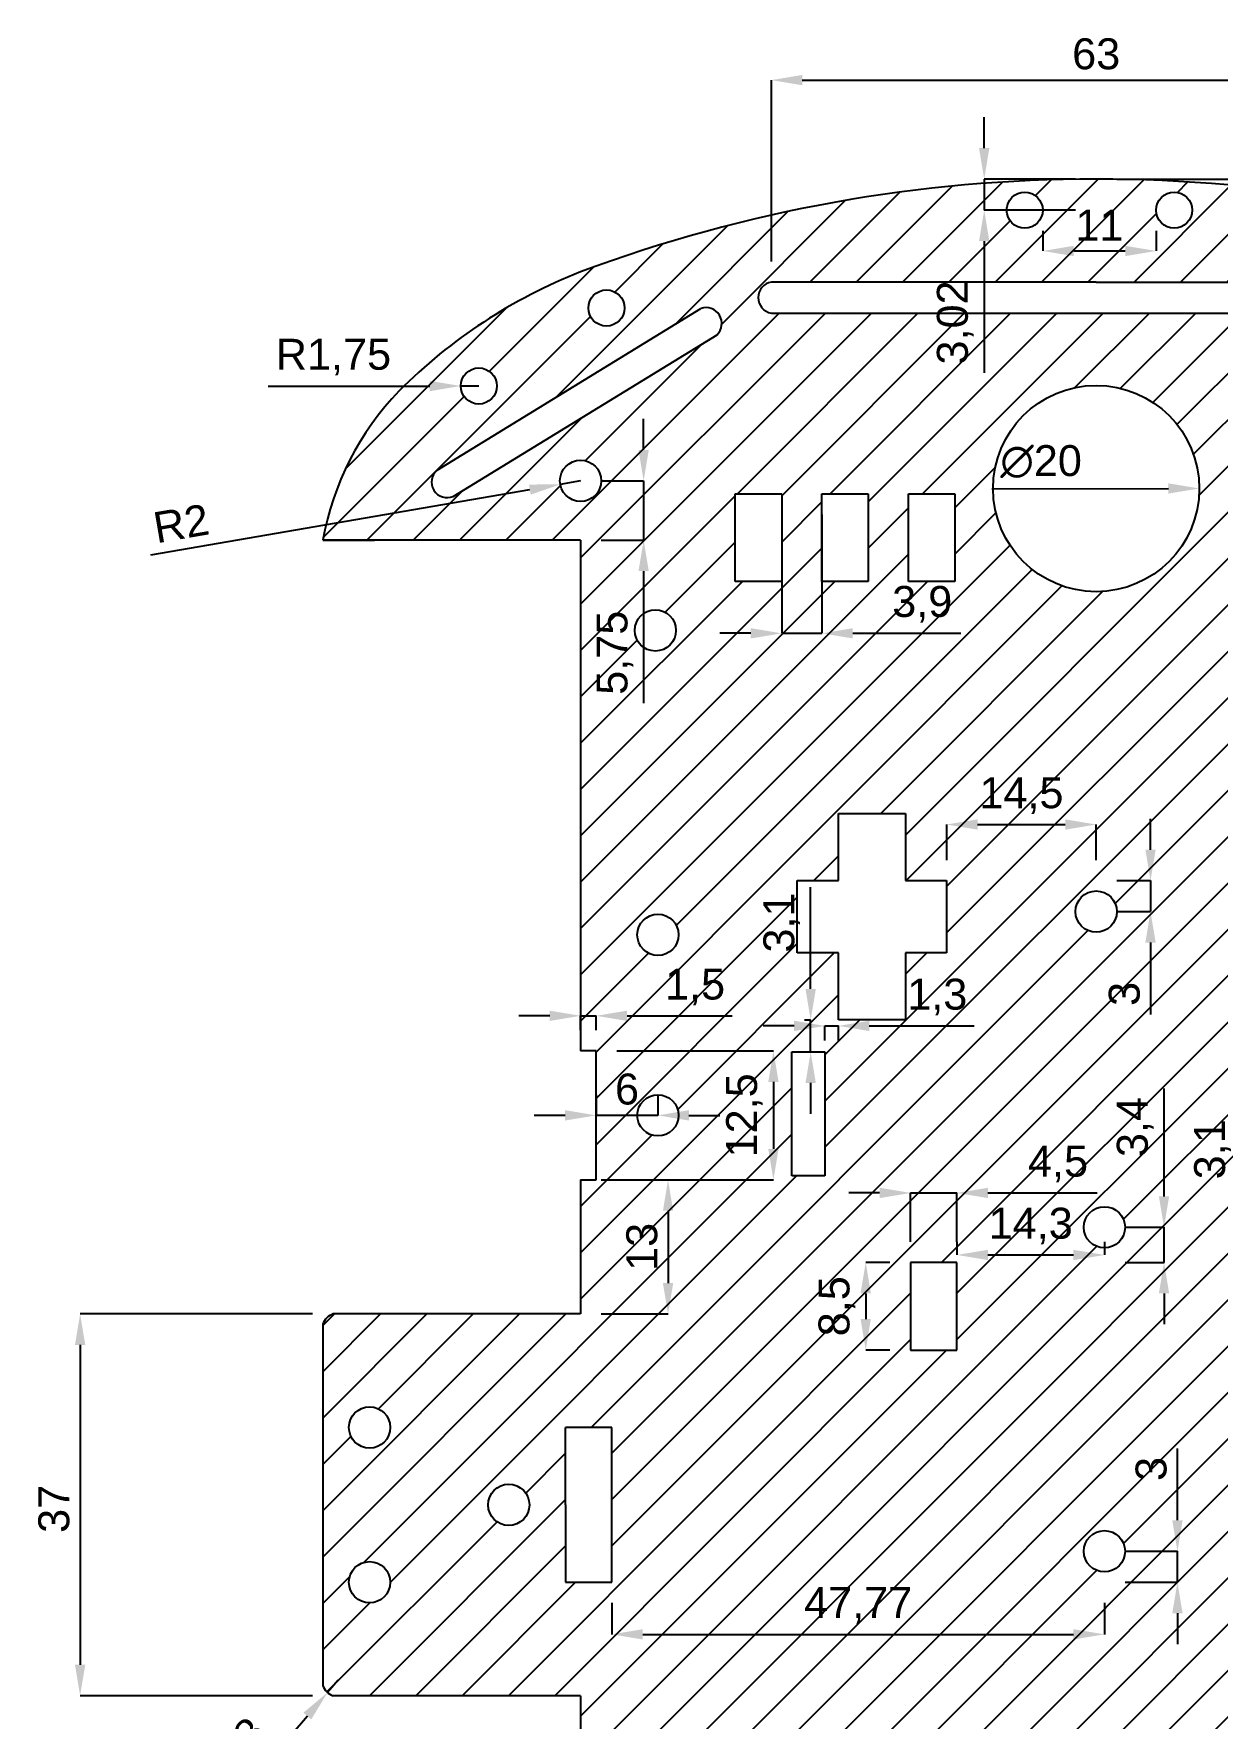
# Model space of a CAD drawing. Header units: millimetres. Extents: x 747.5 to 770.6, y 2817.7 to 2845.3.
# Drawn here: x 747.5 to 758.98, y 2829.02 to 2845.34 of the extents above; entities that cross this region are included whole.
import ezdxf

# ---------------------------------------------------------------- set-up
doc = ezdxf.new("R2010")
doc.units = ezdxf.units.MM
doc.styles.get("Standard").update_dxf_attribs({"font": 'arial.ttf'})
doc.dimstyles.new('ISO-25', dxfattribs={"dimtxt": 0.3, "dimasz": 0.3, "dimexe": 0, "dimexo": 0.2, "dimgap": 0.1, "dimtad": 1, "dimlfac": 10, "dimtxsty": 'Standard', "dimcen": 2.5, "dimadec": 0, "dimazin": 0, "dimtfac": 1, "dimtmove": 0, "dimatfit": 3, "dimfxl": 1, "dimarcsym": 0})

# ---------------------------------------------------------------- blocks, each defined once
blk = doc.blocks.new('*D1')
at = {"color": 0, "lineweight": -2, "transparency": 16777216}
blk.add_line((756.792, 2840.935), (758.503, 2840.937), dxfattribs=at)
at = {"color": 0, "transparency": 16777216}
blk.add_solid([(758.503, 2840.987), (758.503, 2840.887), (758.803, 2840.937)], dxfattribs=at)
at = {"layer": 'Defpoints', "color": 0, "transparency": 16777216}
for p in [(756.803, 2840.935), (758.803, 2840.937)]:
    blk.add_point(p, dxfattribs=at)
at = {"color": 0, "transparency": 16777216, "insert": (757.269, 2841.197), "char_height": 0.3, "attachment_point": 5, "rotation": 0.074}
blk.add_mtext('∅20', dxfattribs=at)
blk = doc.blocks.new('*D2')
at = {"color": 0, "lineweight": -2, "transparency": 16777216}
for p, q in [((749.772, 2841.93), (751.34, 2841.93)), ((751.815, 2841.93), (751.64, 2841.93))]:
    blk.add_line(p, q, dxfattribs=at)
at = {"color": 0, "transparency": 16777216}
blk.add_solid([(751.34, 2841.98), (751.34, 2841.88), (751.64, 2841.93)], dxfattribs=at)
at = {"layer": 'Defpoints', "color": 0, "transparency": 16777216}
for p in [(751.64, 2841.93), (751.815, 2841.93)]:
    blk.add_point(p, dxfattribs=at)
at = {"color": 0, "transparency": 16777216, "insert": (750.406, 2842.21), "char_height": 0.3, "attachment_point": 5, "rotation": 0.0201}
blk.add_mtext('R1,75', dxfattribs=at)
blk = doc.blocks.new('*D3')
at = {"color": 0, "lineweight": -2, "transparency": 16777216}
for p, q in [((748.636, 2840.293), (752.31, 2840.926)), ((752.803, 2841.011), (752.606, 2840.977))]:
    blk.add_line(p, q, dxfattribs=at)
at = {"color": 0, "transparency": 16777216}
blk.add_solid([(752.302, 2840.975), (752.319, 2840.877), (752.606, 2840.977)], dxfattribs=at)
at = {"layer": 'Defpoints', "color": 0, "transparency": 16777216}
for p in [(752.606, 2840.977), (752.803, 2841.011)]:
    blk.add_point(p, dxfattribs=at)
at = {"color": 0, "transparency": 16777216, "insert": (748.929, 2840.598), "char_height": 0.3, "attachment_point": 5, "rotation": 9.7709}
blk.add_mtext('R2', dxfattribs=at)
blk = doc.blocks.new('*D4')
at = {"color": 0, "lineweight": -2, "transparency": 16777216}
for p, q in [((754.653, 2843.137), (754.653, 2844.895)), ((754.953, 2844.895), (760.653, 2844.895)), ((760.953, 2843.137), (760.953, 2844.895))]:
    blk.add_line(p, q, dxfattribs=at)
at = {"color": 0, "transparency": 16777216}
for points in [[(754.953, 2844.945), (754.953, 2844.845), (754.653, 2844.895)], [(760.653, 2844.945), (760.653, 2844.845), (760.953, 2844.895)]]:
    blk.add_solid(points, dxfattribs=at)
at = {"layer": 'Defpoints', "color": 0, "transparency": 16777216}
for p in [(760.953, 2844.895), (754.653, 2842.937), (760.953, 2842.937)]:
    blk.add_point(p, dxfattribs=at)
at = {"color": 0, "transparency": 16777216, "insert": (757.803, 2845.148), "char_height": 0.3, "attachment_point": 5}
blk.add_mtext('63', dxfattribs=at)
blk = doc.blocks.new('*D5')
at = {"color": 0, "lineweight": -2, "transparency": 16777216}
for p, q in [((758.003, 2843.936), (766.808, 2843.936)), ((766.808, 2843.636), (766.808, 2843.237)), ((758.003, 2842.937), (766.808, 2842.937))]:
    blk.add_line(p, q, dxfattribs=at)
at = {"color": 0, "transparency": 16777216}
for points in [[(766.758, 2843.636), (766.858, 2843.636), (766.808, 2843.936)], [(766.758, 2843.237), (766.858, 2843.237), (766.808, 2842.937)]]:
    blk.add_solid(points, dxfattribs=at)
at = {"layer": 'Defpoints', "color": 0, "transparency": 16777216}
for p in [(757.803, 2843.936), (757.803, 2842.937), (766.808, 2842.937)]:
    blk.add_point(p, dxfattribs=at)
at = {"color": 0, "transparency": 16777216, "insert": (766.528, 2843.436), "char_height": 0.3, "attachment_point": 5, "rotation": 90}
blk.add_mtext('9,99', dxfattribs=at)
blk = doc.blocks.new('*D6')
at = {"color": 0, "lineweight": -2, "transparency": 16777216}
for p, q in [((757.285, 2843.434), (757.285, 2843.239)), ((758.385, 2843.434), (758.385, 2843.239)), ((757.585, 2843.239), (758.085, 2843.239))]:
    blk.add_line(p, q, dxfattribs=at)
at = {"color": 0, "transparency": 16777216}
for points in [[(757.585, 2843.289), (757.585, 2843.189), (757.285, 2843.239)], [(758.085, 2843.289), (758.085, 2843.189), (758.385, 2843.239)]]:
    blk.add_solid(points, dxfattribs=at)
at = {"layer": 'Defpoints', "color": 0, "transparency": 16777216}
for p in [(757.285, 2843.634), (758.385, 2843.634), (758.385, 2843.239)]:
    blk.add_point(p, dxfattribs=at)
at = {"color": 0, "transparency": 16777216, "insert": (757.835, 2843.49), "char_height": 0.3, "attachment_point": 5}
blk.add_mtext('11', dxfattribs=at)
blk = doc.blocks.new('*D15')
at = {"color": 0, "lineweight": -2, "transparency": 16777216}
for p, q in [((758.003, 2843.936), (770.592, 2843.936)), ((770.592, 2818.536), (770.592, 2843.636)), ((758.003, 2818.236), (770.592, 2818.236))]:
    blk.add_line(p, q, dxfattribs=at)
at = {"color": 0, "transparency": 16777216}
for points in [[(770.542, 2843.636), (770.642, 2843.636), (770.592, 2843.936)], [(770.542, 2818.536), (770.642, 2818.536), (770.592, 2818.236)]]:
    blk.add_solid(points, dxfattribs=at)
at = {"layer": 'Defpoints', "color": 0, "transparency": 16777216}
for p in [(757.803, 2843.936), (770.592, 2843.936), (757.803, 2818.236)]:
    blk.add_point(p, dxfattribs=at)
at = {"color": 0, "transparency": 16777216, "insert": (770.339, 2831.086), "char_height": 0.3, "attachment_point": 5, "rotation": 90}
blk.add_mtext('257', dxfattribs=at)
blk = doc.blocks.new('*D17')
at = {"color": 0, "lineweight": -2, "transparency": 16777216}
for p, q in [((750.203, 2832.936), (747.949, 2832.936)), ((747.949, 2832.636), (747.949, 2829.536)), ((750.203, 2829.236), (747.949, 2829.236))]:
    blk.add_line(p, q, dxfattribs=at)
at = {"color": 0, "transparency": 16777216}
for points in [[(747.899, 2832.636), (747.999, 2832.636), (747.949, 2832.936)], [(747.899, 2829.536), (747.999, 2829.536), (747.949, 2829.236)]]:
    blk.add_solid(points, dxfattribs=at)
at = {"layer": 'Defpoints', "color": 0, "transparency": 16777216}
for p in [(750.403, 2832.936), (747.949, 2829.236), (750.403, 2829.236)]:
    blk.add_point(p, dxfattribs=at)
at = {"color": 0, "transparency": 16777216, "insert": (747.696, 2831.047), "char_height": 0.3, "attachment_point": 5, "rotation": 90}
blk.add_mtext('37', dxfattribs=at)
blk = doc.blocks.new('*D18')
at = {"color": 0, "lineweight": -2, "transparency": 16777216}
for p, q in [((750.453, 2829.386), (750.349, 2829.267)), ((749.128, 2827.855), (750.153, 2829.04))]:
    blk.add_line(p, q, dxfattribs=at)
at = {"color": 0, "transparency": 16777216}
blk.add_solid([(750.115, 2829.072), (750.191, 2829.007), (750.349, 2829.267)], dxfattribs=at)
at = {"layer": 'Defpoints', "color": 0, "transparency": 16777216}
for p in [(750.349, 2829.267), (750.453, 2829.386)]:
    blk.add_point(p, dxfattribs=at)
at = {"color": 0, "transparency": 16777216, "insert": (749.33, 2828.517), "char_height": 0.3, "attachment_point": 5, "rotation": 49.1268}
blk.add_mtext('R1,58', dxfattribs=at)
blk = doc.blocks.new('*D25')
at = {"color": 0, "lineweight": -2, "transparency": 16777216}
for p, q in [((753.003, 2834.236), (753.651, 2834.236)), ((753.651, 2833.936), (753.651, 2833.236)), ((753.003, 2832.936), (753.651, 2832.936))]:
    blk.add_line(p, q, dxfattribs=at)
at = {"color": 0, "transparency": 16777216}
for points in [[(753.601, 2833.936), (753.701, 2833.936), (753.651, 2834.236)], [(753.601, 2833.236), (753.701, 2833.236), (753.651, 2832.936)]]:
    blk.add_solid(points, dxfattribs=at)
at = {"layer": 'Defpoints', "color": 0, "transparency": 16777216}
for p in [(752.803, 2834.236), (752.803, 2832.936), (753.651, 2832.936)]:
    blk.add_point(p, dxfattribs=at)
at = {"color": 0, "transparency": 16777216, "insert": (753.398, 2833.586), "char_height": 0.3, "attachment_point": 5, "rotation": 90}
blk.add_mtext('13', dxfattribs=at)
blk = doc.blocks.new('*D26')
at = {"color": 0, "lineweight": -2, "transparency": 16777216}
for p, q in [((752.503, 2835.826), (752.203, 2835.826)), ((752.803, 2835.686), (752.803, 2835.826)), ((752.803, 2835.826), (752.953, 2835.826)), ((752.953, 2835.686), (752.953, 2835.826)), ((753.253, 2835.826), (754.273, 2835.826))]:
    blk.add_line(p, q, dxfattribs=at)
at = {"color": 0, "transparency": 16777216}
for points in [[(752.503, 2835.876), (752.503, 2835.776), (752.803, 2835.826)], [(753.253, 2835.876), (753.253, 2835.776), (752.953, 2835.826)]]:
    blk.add_solid(points, dxfattribs=at)
at = {"layer": 'Defpoints', "color": 0, "transparency": 16777216}
for p in [(752.953, 2835.826), (752.803, 2835.486), (752.953, 2835.486)]:
    blk.add_point(p, dxfattribs=at)
at = {"color": 0, "transparency": 16777216, "insert": (753.913, 2836.106), "char_height": 0.3, "attachment_point": 5}
blk.add_mtext('1,5', dxfattribs=at)
blk = doc.blocks.new('*D27')
at = {"color": 0, "lineweight": -2, "transparency": 16777216}
for p, q in [((752.953, 2835.061), (752.953, 2834.861)), ((753.553, 2835.061), (753.553, 2834.861)), ((752.653, 2834.861), (752.353, 2834.861)), ((753.553, 2834.861), (752.953, 2834.861)), ((753.853, 2834.861), (754.153, 2834.861))]:
    blk.add_line(p, q, dxfattribs=at)
at = {"color": 0, "transparency": 16777216}
for points in [[(752.653, 2834.911), (752.653, 2834.811), (752.953, 2834.861)], [(753.853, 2834.911), (753.853, 2834.811), (753.553, 2834.861)]]:
    blk.add_solid(points, dxfattribs=at)
at = {"layer": 'Defpoints', "color": 0, "transparency": 16777216}
for p in [(752.953, 2834.861), (752.953, 2834.861), (753.553, 2834.861)]:
    blk.add_point(p, dxfattribs=at)
at = {"color": 0, "transparency": 16777216, "insert": (753.253, 2835.114), "char_height": 0.3, "attachment_point": 5}
blk.add_mtext('6', dxfattribs=at)
blk = doc.blocks.new('*D32')
at = {"color": 0, "lineweight": -2, "transparency": 16777216}
for p, q in [((759.212, 2836.086), (759.212, 2836.386)), ((760.233, 2835.786), (759.212, 2835.786)), ((759.212, 2835.786), (759.212, 2835.476)), ((760.233, 2835.476), (759.212, 2835.476)), ((759.212, 2835.176), (759.212, 2834.188))]:
    blk.add_line(p, q, dxfattribs=at)
at = {"color": 0, "transparency": 16777216}
for points in [[(759.162, 2836.086), (759.262, 2836.086), (759.212, 2835.786)], [(759.162, 2835.176), (759.262, 2835.176), (759.212, 2835.476)]]:
    blk.add_solid(points, dxfattribs=at)
at = {"layer": 'Defpoints', "color": 0, "transparency": 16777216}
for p in [(760.433, 2835.786), (759.212, 2835.476), (760.433, 2835.476)]:
    blk.add_point(p, dxfattribs=at)
at = {"color": 0, "transparency": 16777216, "insert": (758.931, 2834.532), "char_height": 0.3, "attachment_point": 5, "rotation": 90}
blk.add_mtext('3,1', dxfattribs=at)
blk = doc.blocks.new('*D38')
at = {"color": 0, "lineweight": -2, "transparency": 16777216}
for p, q in [((753.106, 2830.136), (753.106, 2829.831)), ((757.883, 2830.136), (757.883, 2829.831)), ((753.406, 2829.831), (757.583, 2829.831))]:
    blk.add_line(p, q, dxfattribs=at)
at = {"color": 0, "transparency": 16777216}
for points in [[(753.406, 2829.881), (753.406, 2829.781), (753.106, 2829.831)], [(757.583, 2829.881), (757.583, 2829.781), (757.883, 2829.831)]]:
    blk.add_solid(points, dxfattribs=at)
at = {"layer": 'Defpoints', "color": 0, "transparency": 16777216}
for p in [(753.106, 2830.336), (757.883, 2830.336), (757.883, 2829.831)]:
    blk.add_point(p, dxfattribs=at)
at = {"color": 0, "transparency": 16777216, "insert": (755.495, 2830.111), "char_height": 0.3, "attachment_point": 5}
blk.add_mtext('47,77', dxfattribs=at)
blk = doc.blocks.new('*D39')
at = {"color": 0, "lineweight": -2, "transparency": 16777216}
for p, q in [((758.591, 2830.936), (758.591, 2831.633)), ((758.083, 2830.636), (758.591, 2830.636)), ((758.591, 2830.336), (758.591, 2830.636)), ((758.083, 2830.336), (758.591, 2830.336)), ((758.591, 2830.036), (758.591, 2829.736))]:
    blk.add_line(p, q, dxfattribs=at)
at = {"color": 0, "transparency": 16777216}
for points in [[(758.541, 2830.936), (758.641, 2830.936), (758.591, 2830.636)], [(758.541, 2830.036), (758.641, 2830.036), (758.591, 2830.336)]]:
    blk.add_solid(points, dxfattribs=at)
at = {"layer": 'Defpoints', "color": 0, "transparency": 16777216}
for p in [(757.883, 2830.636), (758.591, 2830.636), (757.883, 2830.336)]:
    blk.add_point(p, dxfattribs=at)
at = {"color": 0, "transparency": 16777216, "insert": (758.337, 2831.434), "char_height": 0.3, "attachment_point": 5, "rotation": 90}
blk.add_mtext('3', dxfattribs=at)
blk = doc.blocks.new('*D43')
at = {"color": 0, "lineweight": -2, "transparency": 16777216}
for p, q in [((755.803, 2833.436), (755.568, 2833.436)), ((755.568, 2833.136), (755.568, 2832.886)), ((755.803, 2832.586), (755.568, 2832.586))]:
    blk.add_line(p, q, dxfattribs=at)
at = {"color": 0, "transparency": 16777216}
for points in [[(755.518, 2833.136), (755.618, 2833.136), (755.568, 2833.436)], [(755.518, 2832.886), (755.618, 2832.886), (755.568, 2832.586)]]:
    blk.add_solid(points, dxfattribs=at)
at = {"layer": 'Defpoints', "color": 0, "transparency": 16777216}
for p in [(756.003, 2833.436), (755.568, 2832.586), (756.003, 2832.586)]:
    blk.add_point(p, dxfattribs=at)
at = {"color": 0, "transparency": 16777216, "insert": (755.288, 2833.011), "char_height": 0.3, "attachment_point": 5, "rotation": 90}
blk.add_mtext('8,5', dxfattribs=at)
blk = doc.blocks.new('*D44')
at = {"color": 0, "lineweight": -2, "transparency": 16777216}
for p, q in [((755.703, 2834.109), (755.403, 2834.109)), ((756.003, 2833.636), (756.003, 2834.109)), ((756.003, 2834.109), (756.453, 2834.109)), ((756.453, 2833.636), (756.453, 2834.109)), ((756.753, 2834.109), (757.813, 2834.109))]:
    blk.add_line(p, q, dxfattribs=at)
at = {"color": 0, "transparency": 16777216}
for points in [[(755.703, 2834.159), (755.703, 2834.059), (756.003, 2834.109)], [(756.753, 2834.159), (756.753, 2834.059), (756.453, 2834.109)]]:
    blk.add_solid(points, dxfattribs=at)
at = {"layer": 'Defpoints', "color": 0, "transparency": 16777216}
for p in [(756.453, 2834.109), (756.003, 2833.436), (756.453, 2833.436)]:
    blk.add_point(p, dxfattribs=at)
at = {"color": 0, "transparency": 16777216, "insert": (757.433, 2834.389), "char_height": 0.3, "attachment_point": 5}
blk.add_mtext('4,5', dxfattribs=at)
blk = doc.blocks.new('*D45')
at = {"color": 0, "lineweight": -2, "transparency": 16777216}
for p, q in [((753.414, 2841.311), (753.414, 2841.611)), ((753.003, 2841.011), (753.414, 2841.011)), ((753.414, 2841.011), (753.414, 2840.436)), ((753.003, 2840.436), (753.414, 2840.436)), ((753.414, 2840.136), (753.414, 2838.855))]:
    blk.add_line(p, q, dxfattribs=at)
at = {"color": 0, "transparency": 16777216}
for points in [[(753.364, 2841.311), (753.464, 2841.311), (753.414, 2841.011)], [(753.364, 2840.136), (753.464, 2840.136), (753.414, 2840.436)]]:
    blk.add_solid(points, dxfattribs=at)
at = {"layer": 'Defpoints', "color": 0, "transparency": 16777216}
for p in [(752.803, 2841.011), (752.803, 2840.436), (753.414, 2840.436)]:
    blk.add_point(p, dxfattribs=at)
at = {"color": 0, "transparency": 16777216, "insert": (753.135, 2839.345), "char_height": 0.3, "attachment_point": 5, "rotation": 90}
blk.add_mtext('5,75', dxfattribs=at)
blk = doc.blocks.new('*D48')
at = {"color": 0, "lineweight": -2, "transparency": 16777216}
for p, q in [((756.353, 2837.336), (756.353, 2837.68)), ((756.653, 2837.68), (757.503, 2837.68)), ((757.803, 2837.336), (757.803, 2837.68))]:
    blk.add_line(p, q, dxfattribs=at)
at = {"color": 0, "transparency": 16777216}
for points in [[(756.653, 2837.73), (756.653, 2837.63), (756.353, 2837.68)], [(757.503, 2837.73), (757.503, 2837.63), (757.803, 2837.68)]]:
    blk.add_solid(points, dxfattribs=at)
at = {"layer": 'Defpoints', "color": 0, "transparency": 16777216}
for p in [(757.803, 2837.68), (756.353, 2837.136), (757.803, 2837.136)]:
    blk.add_point(p, dxfattribs=at)
at = {"color": 0, "transparency": 16777216, "insert": (757.078, 2837.96), "char_height": 0.3, "attachment_point": 5}
blk.add_mtext('14,5', dxfattribs=at)
blk = doc.blocks.new('*D49')
at = {"color": 0, "lineweight": -2, "transparency": 16777216}
for p, q in [((758.33, 2837.436), (758.33, 2837.736)), ((758.003, 2837.136), (758.33, 2837.136)), ((758.33, 2837.136), (758.33, 2836.836)), ((758.003, 2836.836), (758.33, 2836.836)), ((758.33, 2836.536), (758.33, 2835.84))]:
    blk.add_line(p, q, dxfattribs=at)
at = {"color": 0, "transparency": 16777216}
for points in [[(758.28, 2837.436), (758.38, 2837.436), (758.33, 2837.136)], [(758.28, 2836.536), (758.38, 2836.536), (758.33, 2836.836)]]:
    blk.add_solid(points, dxfattribs=at)
at = {"layer": 'Defpoints', "color": 0, "transparency": 16777216}
for p in [(757.803, 2837.136), (757.803, 2836.836), (758.33, 2836.836)]:
    blk.add_point(p, dxfattribs=at)
at = {"color": 0, "transparency": 16777216, "insert": (758.077, 2836.038), "char_height": 0.3, "attachment_point": 5, "rotation": 90}
blk.add_mtext('3', dxfattribs=at)
blk = doc.blocks.new('*D56')
at = {"color": 0, "lineweight": -2, "transparency": 16777216}
blk.add_line((757.803, 2820.569), (757.803, 2818.536), dxfattribs=at)
blk.add_arc((757.803, 2832.575), 14.339, 270, 270.0019, dxfattribs=at)
at = {"color": 0, "transparency": 16777216}
blk.add_solid([(757.853, 2818.536), (757.753, 2818.536), (757.803, 2818.236)], dxfattribs=at)
at = {"layer": 'Defpoints', "color": 0, "transparency": 16777216}
for p in [(757.803, 2832.575), (757.803, 2818.236)]:
    blk.add_point(p, dxfattribs=at)
at = {"color": 0, "transparency": 16777216, "insert": (758.084, 2819.703), "char_height": 0.3, "attachment_point": 5, "rotation": 270.0019}
blk.add_mtext('R143,39', dxfattribs=at)
blk = doc.blocks.new('*D63')
at = {"color": 0, "lineweight": -2, "transparency": 16777216}
for p, q in [((756.453, 2833.636), (756.453, 2833.508)), ((756.753, 2833.508), (757.583, 2833.508)), ((757.883, 2833.636), (757.883, 2833.508))]:
    blk.add_line(p, q, dxfattribs=at)
at = {"color": 0, "transparency": 16777216}
for points in [[(756.753, 2833.558), (756.753, 2833.458), (756.453, 2833.508)], [(757.583, 2833.558), (757.583, 2833.458), (757.883, 2833.508)]]:
    blk.add_solid(points, dxfattribs=at)
at = {"layer": 'Defpoints', "color": 0, "transparency": 16777216}
for p in [(757.883, 2833.508), (756.453, 2833.436), (757.883, 2833.436)]:
    blk.add_point(p, dxfattribs=at)
at = {"color": 0, "transparency": 16777216, "insert": (757.168, 2833.788), "char_height": 0.3, "attachment_point": 5}
blk.add_mtext('14,3', dxfattribs=at)
blk = doc.blocks.new('*D64')
at = {"color": 0, "lineweight": -2, "transparency": 16777216}
for p, q in [((758.461, 2834.076), (758.461, 2835.121)), ((758.083, 2833.776), (758.461, 2833.776)), ((758.461, 2833.436), (758.461, 2833.776)), ((758.083, 2833.436), (758.461, 2833.436)), ((758.461, 2833.136), (758.461, 2832.836))]:
    blk.add_line(p, q, dxfattribs=at)
at = {"color": 0, "transparency": 16777216}
for points in [[(758.411, 2834.076), (758.511, 2834.076), (758.461, 2833.776)], [(758.411, 2833.136), (758.511, 2833.136), (758.461, 2833.436)]]:
    blk.add_solid(points, dxfattribs=at)
at = {"layer": 'Defpoints', "color": 0, "transparency": 16777216}
for p in [(757.883, 2833.776), (758.461, 2833.776), (757.883, 2833.436)]:
    blk.add_point(p, dxfattribs=at)
at = {"color": 0, "transparency": 16777216, "insert": (758.181, 2834.748), "char_height": 0.3, "attachment_point": 5, "rotation": 90}
blk.add_mtext('3,4', dxfattribs=at)
blk = doc.blocks.new('*D65')
at = {"color": 0, "lineweight": -2, "transparency": 16777216}
for p, q in [((753.153, 2835.486), (754.673, 2835.486)), ((754.673, 2835.186), (754.673, 2834.536)), ((753.153, 2834.236), (754.673, 2834.236))]:
    blk.add_line(p, q, dxfattribs=at)
at = {"color": 0, "transparency": 16777216}
for points in [[(754.623, 2835.186), (754.723, 2835.186), (754.673, 2835.486)], [(754.623, 2834.536), (754.723, 2834.536), (754.673, 2834.236)]]:
    blk.add_solid(points, dxfattribs=at)
at = {"layer": 'Defpoints', "color": 0, "transparency": 16777216}
for p in [(752.953, 2835.486), (752.953, 2834.236), (754.673, 2834.236)]:
    blk.add_point(p, dxfattribs=at)
at = {"color": 0, "transparency": 16777216, "insert": (754.392, 2834.861), "char_height": 0.3, "attachment_point": 5, "rotation": 90}
blk.add_mtext('12,5', dxfattribs=at)
blk = doc.blocks.new('*D66')
at = {"color": 0, "lineweight": -2, "transparency": 16777216}
for p, q in [((755.034, 2836.086), (755.034, 2837.074)), ((754.973, 2835.786), (755.034, 2835.786)), ((755.034, 2835.476), (755.034, 2835.786)), ((754.973, 2835.476), (755.034, 2835.476)), ((755.034, 2835.176), (755.034, 2834.876))]:
    blk.add_line(p, q, dxfattribs=at)
at = {"color": 0, "transparency": 16777216}
for points in [[(754.984, 2836.086), (755.084, 2836.086), (755.034, 2835.786)], [(754.984, 2835.176), (755.084, 2835.176), (755.034, 2835.476)]]:
    blk.add_solid(points, dxfattribs=at)
at = {"layer": 'Defpoints', "color": 0, "transparency": 16777216}
for p in [(755.034, 2835.786), (755.173, 2835.786), (755.173, 2835.476)]:
    blk.add_point(p, dxfattribs=at)
at = {"color": 0, "transparency": 16777216, "insert": (754.753, 2836.73), "char_height": 0.3, "attachment_point": 5, "rotation": 90}
blk.add_mtext('3,1', dxfattribs=at)
blk = doc.blocks.new('*D67')
at = {"color": 0, "lineweight": -2, "transparency": 16777216}
for p, q in [((754.873, 2835.728), (754.573, 2835.728)), ((755.173, 2835.586), (755.173, 2835.728)), ((755.173, 2835.728), (755.303, 2835.728)), ((755.303, 2835.586), (755.303, 2835.728)), ((755.603, 2835.728), (756.621, 2835.728))]:
    blk.add_line(p, q, dxfattribs=at)
at = {"color": 0, "transparency": 16777216}
for points in [[(754.873, 2835.778), (754.873, 2835.678), (755.173, 2835.728)], [(755.603, 2835.778), (755.603, 2835.678), (755.303, 2835.728)]]:
    blk.add_solid(points, dxfattribs=at)
at = {"layer": 'Defpoints', "color": 0, "transparency": 16777216}
for p in [(755.173, 2835.786), (755.303, 2835.786), (755.303, 2835.728)]:
    blk.add_point(p, dxfattribs=at)
at = {"color": 0, "transparency": 16777216, "insert": (756.262, 2836.008), "char_height": 0.3, "attachment_point": 5}
blk.add_mtext('1,3', dxfattribs=at)
blk = doc.blocks.new('*D68')
at = {"color": 0, "lineweight": -2, "transparency": 16777216}
for p, q in [((756.717, 2844.236), (756.717, 2844.536)), ((757.603, 2843.936), (756.717, 2843.936)), ((756.717, 2843.936), (756.717, 2843.634)), ((757.603, 2843.634), (756.717, 2843.634)), ((756.717, 2843.334), (756.717, 2842.058))]:
    blk.add_line(p, q, dxfattribs=at)
at = {"color": 0, "transparency": 16777216}
for points in [[(756.667, 2844.236), (756.767, 2844.236), (756.717, 2843.936)], [(756.667, 2843.334), (756.767, 2843.334), (756.717, 2843.634)]]:
    blk.add_solid(points, dxfattribs=at)
at = {"layer": 'Defpoints', "color": 0, "transparency": 16777216}
for p in [(757.803, 2843.936), (756.717, 2843.634), (757.803, 2843.634)]:
    blk.add_point(p, dxfattribs=at)
at = {"color": 0, "transparency": 16777216, "insert": (756.436, 2842.546), "char_height": 0.3, "attachment_point": 5, "rotation": 90}
blk.add_mtext('3,02', dxfattribs=at)
blk = doc.blocks.new('*D69')
at = {"color": 0, "lineweight": -2, "transparency": 16777216}
for p, q in [((754.753, 2840.686), (754.753, 2839.533)), ((755.143, 2840.686), (755.143, 2839.533)), ((754.453, 2839.533), (754.153, 2839.533)), ((754.753, 2839.533), (755.143, 2839.533)), ((755.443, 2839.533), (756.489, 2839.533))]:
    blk.add_line(p, q, dxfattribs=at)
at = {"color": 0, "transparency": 16777216}
for points in [[(754.453, 2839.583), (754.453, 2839.483), (754.753, 2839.533)], [(755.443, 2839.583), (755.443, 2839.483), (755.143, 2839.533)]]:
    blk.add_solid(points, dxfattribs=at)
at = {"layer": 'Defpoints', "color": 0, "transparency": 16777216}
for p in [(754.753, 2840.886), (755.143, 2840.886), (755.143, 2839.533)]:
    blk.add_point(p, dxfattribs=at)
at = {"color": 0, "transparency": 16777216, "insert": (756.116, 2839.814), "char_height": 0.3, "attachment_point": 5}
blk.add_mtext('3,9', dxfattribs=at)

msp = doc.modelspace()

# ---------------------------------------------------------------- hatches: boundary and pattern name
h = msp.add_hatch()
h.set_pattern_fill('ANSI31', color=256, scale=0.1)
h.paths.add_polyline_path([(762.8029, 2840.4361), (765.3029, 2840.4361, 0.1478612), (764.5634, 2841.882, 0.1034732), (762.8029, 2843.0361, 0.0892826), (757.8029, 2843.9361, 0.0892826), (752.8029, 2843.0361, 0.1034732), (751.0424, 2841.882, 0.1478612), (750.3029, 2840.4361), (750.8029, 2840.4361), (752.8029, 2840.4361), (752.8029, 2835.4861), (752.9529, 2835.4861), (752.9529, 2834.2361), (752.8029, 2834.2361), (752.8029, 2832.9361), (750.4029, 2832.9361, 0.236068), (750.3029, 2832.8361), (750.3029, 2829.3361, 0.236068), (750.4029, 2829.2361), (752.8029, 2829.2361), (752.8029, 2827.9361), (752.9529, 2827.9361), (752.9529, 2826.6861), (752.8029, 2826.6861), (752.8029, 2821.7361), (750.3029, 2821.7361, 0.1478612), (751.0424, 2820.2901, 0.1034732), (752.8029, 2819.1361, 0.0892826), (757.8029, 2818.2361, 0.0892826), (762.8029, 2819.1361, 0.1034732), (764.5634, 2820.2901, 0.1478612), (765.3029, 2821.7361), (762.8029, 2821.7361), (762.8029, 2826.6861), (762.6529, 2826.6861), (762.6529, 2827.9361), (762.8029, 2827.9361), (762.8029, 2829.2361), (765.2029, 2829.2361, 0.236068), (765.3029, 2829.3361), (765.3029, 2832.8361, 0.236068), (765.2029, 2832.9361), (762.8029, 2832.9361), (762.8029, 2834.2361), (762.6529, 2834.2361), (762.6529, 2835.4861), (762.8029, 2835.4861)])
h.paths.add_polyline_path([(759.6529, 2837.7861), (760.3029, 2837.7861), (760.3029, 2837.1361), (760.7029, 2837.1361), (760.7029, 2836.4361), (760.3029, 2836.4361), (760.3029, 2835.7861), (759.6529, 2835.7861), (759.6529, 2836.4361), (759.2529, 2836.4361), (759.2529, 2837.1361), (759.6529, 2837.1361)], flags=16)
h.paths.add_polyline_path([(759.1729, 2840.0361), (759.1729, 2840.8861), (759.6229, 2840.8861), (759.6229, 2840.0361)], flags=16)
h.paths.add_polyline_path([(756.8029, 2840.9361, -1), (758.8029, 2840.9361, -1)], flags=16)
h.paths.add_polyline_path([(758.0029, 2836.8361, -1), (757.6029, 2836.8361, -1)], flags=16)
h.paths.add_polyline_path([(760.0129, 2840.0361), (760.0129, 2840.8861), (760.4629, 2840.8861), (760.4629, 2840.0361)], flags=16)
h.paths.add_polyline_path([(760.8529, 2840.0361), (760.8529, 2840.8861), (761.3029, 2840.8861), (761.3029, 2840.0361)], flags=16)
h.paths.add_polyline_path([(756.4329, 2840.0361), (755.9829, 2840.0361), (755.9829, 2840.8861), (756.4329, 2840.8861)], flags=16)
h.paths.add_polyline_path([(756.3529, 2837.1361), (756.3529, 2836.4361), (755.9529, 2836.4361), (755.9529, 2835.7861), (755.3029, 2835.7861), (755.3029, 2836.4361), (754.9029, 2836.4361), (754.9029, 2837.1361), (755.3029, 2837.1361), (755.3029, 2837.7861), (755.9529, 2837.7861), (755.9529, 2837.1361)], flags=16)
h.paths.add_polyline_path([(761.8779, 2839.5611, -1), (762.2779, 2839.5611, -1)], flags=16)
h.paths.add_polyline_path([(760.4329, 2835.4761), (760.7529, 2835.4761), (760.7529, 2834.2761), (760.4329, 2834.2761)], flags=16)
h.paths.add_polyline_path([(762.2529, 2836.6111, -1), (761.8529, 2836.6111, -1)], flags=16)
h.paths.add_polyline_path([(755.5929, 2840.0361), (755.1429, 2840.0361), (755.1429, 2840.8861), (755.5929, 2840.8861)], flags=16)
h.paths.add_polyline_path([(754.6529, 2842.6369, -0.8518964), (754.6529, 2842.9369), (757.8029, 2842.9369), (760.9529, 2842.9369, -0.8105884), (760.9529, 2842.6369)], flags=16)
h.paths.add_polyline_path([(762.6029, 2841.0111, -1), (763.0029, 2841.0111, -1)], flags=16)
h.paths.add_polyline_path([(754.7529, 2840.0361), (754.3029, 2840.0361), (754.3029, 2840.8861), (754.7529, 2840.8861)], flags=16)
h.paths.add_polyline_path([(762.2529, 2834.8611, -1), (761.8529, 2834.8611, -1)], flags=16)
h.paths.add_polyline_path([(758.0829, 2833.7761, -1), (757.6829, 2833.7761, -1)], flags=16)
h.paths.add_polyline_path([(761.4798, 2842.427, -0.7932777), (761.6365, 2842.6828), (764.1944, 2841.1153, -0.8554061), (764.0377, 2840.8595)], flags=16)
h.paths.add_polyline_path([(755.1729, 2835.4761), (755.1729, 2834.2761), (754.8529, 2834.2761), (754.8529, 2835.4761)], flags=16)
h.paths.add_polyline_path([(758.3847, 2843.6344, -1), (758.7347, 2843.6344, -1)], flags=16)
h.paths.add_polyline_path([(759.1529, 2833.4361), (759.6029, 2833.4361), (759.6029, 2832.5861), (759.1529, 2832.5861)], flags=16)
h.paths.add_polyline_path([(756.9347, 2843.6344, -1), (757.2847, 2843.6344, -1)], flags=16)
h.paths.add_polyline_path([(753.3279, 2839.5611, -1), (753.7279, 2839.5611, -1)], flags=16)
h.paths.add_polyline_path([(762.3779, 2842.6861, -1), (762.7279, 2842.6861, -1)], flags=16)
h.paths.add_polyline_path([(753.7529, 2836.6111, -1), (753.3529, 2836.6111, -1)], flags=16)
h.paths.add_polyline_path([(756.4529, 2833.4361), (756.4529, 2832.5861), (756.0029, 2832.5861), (756.0029, 2833.4361)], flags=16)
h.paths.add_polyline_path([(763.6154, 2841.9303, -1), (763.9654, 2841.9303, -1)], flags=16)
h.paths.add_polyline_path([(754.126, 2842.427), (751.5681, 2840.8595, -0.8554061), (751.4113, 2841.1153), (753.9692, 2842.6828, -0.7932777)], flags=16)
h.paths.add_polyline_path([(753.7529, 2834.8611, -1), (753.3529, 2834.8611, -1)], flags=16)
h.paths.add_polyline_path([(752.6029, 2841.0111, -1), (753.0029, 2841.0111, -1)], flags=16)
h.paths.add_polyline_path([(752.8779, 2842.6861, -1), (753.2279, 2842.6861, -1)], flags=16)
h.paths.add_polyline_path([(762.6594, 2831.8361), (763.1094, 2831.8361), (763.1094, 2831.0861), (763.1094, 2830.3361), (762.6594, 2830.3361)], flags=16)
h.paths.add_polyline_path([(751.6404, 2841.9303, -1), (751.9904, 2841.9303, -1)], flags=16)
h.paths.add_polyline_path([(758.0829, 2830.6361, -1), (757.6829, 2830.6361, -1)], flags=16)
h.paths.add_polyline_path([(763.8594, 2831.0861, -1), (763.4594, 2831.0861, -1)], flags=16)
h.paths.add_polyline_path([(765.0494, 2831.8361, -1), (764.6494, 2831.8361, -1)], flags=16)
h.paths.add_polyline_path([(753.1063, 2831.8361), (753.1063, 2830.3361), (752.6563, 2830.3361), (752.6563, 2831.0861), (752.6563, 2831.8361)], flags=16)
h.paths.add_polyline_path([(752.3063, 2831.0861, -1), (751.9063, 2831.0861, -1)], flags=16)
h.paths.add_polyline_path([(765.0494, 2830.3361, -1), (764.6494, 2830.3361, -1)], flags=16)
h.paths.add_polyline_path([(750.9563, 2831.8361, -1), (750.5563, 2831.8361, -1)], flags=16)
h.paths.add_polyline_path([(760.4329, 2827.8961), (760.7529, 2827.8961), (760.7529, 2826.6961), (760.4329, 2826.6961)], flags=16)
h.paths.add_polyline_path([(759.9829, 2827.5961, -1), (759.5829, 2827.5961, -1)], flags=16)
h.paths.add_polyline_path([(757.1729, 2827.5961, -1), (756.7729, 2827.5961, -1)], flags=16)
h.paths.add_polyline_path([(755.1729, 2827.8961), (755.1729, 2826.6961), (754.8529, 2826.6961), (754.8529, 2827.8961)], flags=16)
h.paths.add_polyline_path([(750.9563, 2830.3361, -1), (750.5563, 2830.3361, -1)], flags=16)
h.paths.add_polyline_path([(759.6529, 2826.3861), (760.3029, 2826.3861), (760.3029, 2825.7361), (760.7029, 2825.7361), (760.7029, 2825.0361), (760.3029, 2825.0361), (760.3029, 2824.3861), (759.6529, 2824.3861), (759.6529, 2825.0361), (759.2529, 2825.0361), (759.2529, 2825.7361), (759.6529, 2825.7361)], flags=16)
h.paths.add_polyline_path([(755.9529, 2826.3861), (755.9529, 2825.9361), (756.1529, 2825.7361), (756.3529, 2825.7361), (756.3529, 2825.0361), (756.1529, 2825.0361), (755.9529, 2824.8361), (755.9529, 2824.3861), (755.3029, 2824.3861), (755.3029, 2824.8361), (755.1029, 2825.0361), (754.9029, 2825.0361), (754.9029, 2825.7361), (755.1029, 2825.7361), (755.3029, 2825.9361), (755.3029, 2826.3861)], flags=16)
h.paths.add_polyline_path([(758.0029, 2825.3861, -1), (757.6029, 2825.3861, -1)], flags=16)
h.paths.add_polyline_path([(760.3629, 2822.4111, -1), (760.0129, 2822.4111, -1)], flags=16)
h.paths.add_polyline_path([(762.5029, 2822.6111, -1), (762.1029, 2822.6111, -1)], flags=16)
h.paths.add_polyline_path([(755.6016, 2822.6111, -1), (755.2516, 2822.6111, -1)], flags=16)
h.paths.add_polyline_path([(758.8029, 2821.2361, -1), (756.8029, 2821.2361, -1)], flags=16)
h.paths.add_polyline_path([(759.1729, 2822.1361), (759.6229, 2822.1361), (759.6229, 2821.2861), (759.1729, 2821.2861)], flags=16)
h.paths.add_polyline_path([(760.0129, 2822.1361), (760.4629, 2822.1361), (760.4629, 2821.2861), (760.0129, 2821.2861)], flags=16)
h.paths.add_polyline_path([(760.8529, 2822.1361), (761.3029, 2822.1361), (761.3029, 2821.2861), (760.8529, 2821.2861)], flags=16)
h.paths.add_polyline_path([(756.4329, 2822.1361), (756.4329, 2821.2861), (755.9829, 2821.2861), (755.9829, 2822.1361)], flags=16)
h.paths.add_polyline_path([(753.5029, 2822.6111, -1), (753.1029, 2822.6111, -1)], flags=16)
h.paths.add_polyline_path([(755.5929, 2822.1361), (755.5929, 2821.2861), (755.1429, 2821.2861), (755.1429, 2822.1361)], flags=16)
h.paths.add_polyline_path([(754.7529, 2822.1361), (754.7529, 2821.2861), (754.3029, 2821.2861), (754.3029, 2822.1361)], flags=16)
h.paths.add_polyline_path([(763.0029, 2821.1611, -1), (762.6029, 2821.1611, -1)], flags=16)
h.paths.add_polyline_path([(764.1944, 2821.0568), (761.6365, 2819.4893, -0.7932777), (761.4798, 2819.7451), (764.0377, 2821.3126, -0.8554061)], flags=16)
h.paths.add_polyline_path([(753.0029, 2821.1611, -1), (752.6029, 2821.1611, -1)], flags=16)
h.paths.add_polyline_path([(751.5681, 2821.3126), (754.126, 2819.7451, -0.7932777), (753.9692, 2819.4893), (751.4113, 2821.0568, -0.8554061)], flags=16)
h.paths.add_polyline_path([(763.9654, 2820.2418, -1), (763.6154, 2820.2418, -1)], flags=16)
h.paths.add_polyline_path([(760.9529, 2819.5352, -0.8105884), (760.9529, 2819.2352), (757.8029, 2819.2352), (754.6529, 2819.2352, -0.8518964), (754.6529, 2819.5352)], flags=16)
h.paths.add_polyline_path([(762.7279, 2819.4861, -1), (762.3779, 2819.4861, -1)], flags=16)
h.paths.add_polyline_path([(751.9904, 2820.2418, -1), (751.6404, 2820.2418, -1)], flags=16)
h.paths.add_polyline_path([(753.2279, 2819.4861, -1), (752.8779, 2819.4861, -1)], flags=16)
h.paths.add_polyline_path([(758.7347, 2818.5378, -1), (758.3847, 2818.5378, -1)], flags=16)
h.paths.add_polyline_path([(757.2847, 2818.5378, -1), (756.9347, 2818.5378, -1)], flags=16)
h.paths.add_polyline_path([(756.8001, 2840.883), (757.7422, 2840.8843), (757.7414, 2841.5025), (756.7993, 2841.5012)], flags=24)
h.paths.add_polyline_path([(757.5423, 2843.1751), (758.1585, 2843.1751), (758.1585, 2843.7933), (757.5423, 2843.7933)], flags=24)
h.paths.add_polyline_path([(763.5541, 2840.5274), (763.7668, 2841.2818), (763.1718, 2841.4496), (762.9591, 2840.6952)], flags=24)
h.paths.add_polyline_path([(755.3726, 2820.6419), (756.1052, 2820.6419), (756.1052, 2821.2601), (755.3726, 2821.2601)], flags=24)
h.paths.add_polyline_path([(756.1504, 2822.9993), (757.1161, 2822.9993), (757.1161, 2823.6175), (756.1504, 2823.6175)], flags=24)
h.paths.add_polyline_path([(761.5905, 2821.3447), (761.5905, 2822.0773), (760.9723, 2822.0773), (760.9723, 2821.3447)], flags=24)
h.paths.add_polyline_path([(757.8073, 2820.5622), (757.8073, 2821.5279), (757.1891, 2821.5279), (757.1891, 2820.5622)], flags=8)
h.paths.add_polyline_path([(764.5219, 2830.7636), (764.5219, 2831.3797), (763.9037, 2831.3797), (763.9037, 2830.7636)], flags=24)
h.paths.add_polyline_path([(763.758, 2829.6322), (764.7236, 2829.6322), (764.7236, 2830.2504), (763.758, 2830.2504)], flags=24)
h.paths.add_polyline_path([(761.7686, 2832.2214), (762.5012, 2832.2214), (762.5012, 2832.8396), (761.7686, 2832.8396)], flags=24)
h.paths.add_polyline_path([(762.2929, 2830.7636), (762.2929, 2831.3797), (761.6746, 2831.3797), (761.6746, 2830.7636)], flags=24)
h.paths.add_polyline_path([(761.3186, 2829.8728), (762.0512, 2829.8728), (762.0512, 2830.4911), (761.3186, 2830.4911)], flags=24)
h.paths.add_polyline_path([(753.71, 2833.2647), (753.71, 2833.8809), (753.0917, 2833.8809), (753.0917, 2833.2647)], flags=24)
h.paths.add_polyline_path([(753.5322, 2835.8217), (754.2648, 2835.8217), (754.2648, 2836.4399), (753.5322, 2836.4399)], flags=24)
h.paths.add_polyline_path([(760.0459, 2834.5562), (760.0459, 2835.1724), (759.4277, 2835.1724), (759.4277, 2834.5562)], flags=24)
h.paths.add_polyline_path([(761.3603, 2833.8935), (762.0929, 2833.8935), (762.0929, 2834.5117), (761.3603, 2834.5117)], flags=24)
h.paths.add_polyline_path([(761.3812, 2835.2433), (761.9974, 2835.2433), (761.9974, 2835.8615), (761.3812, 2835.8615)], flags=24)
h.paths.add_polyline_path([(761.0122, 2835.8637), (761.7448, 2835.8637), (761.7448, 2836.4819), (761.0122, 2836.4819)], flags=24)
h.paths.add_polyline_path([(759.2161, 2834.1954), (759.2161, 2834.928), (758.5979, 2834.928), (758.5979, 2834.1954)], flags=24)
h.paths.add_polyline_path([(761.6589, 2824.3952), (761.6589, 2825.1279), (761.0407, 2825.1279), (761.0407, 2824.3952)], flags=24)
h.paths.add_polyline_path([(760.9121, 2823.7189), (761.6447, 2823.7189), (761.6447, 2824.3371), (760.9121, 2824.3371)], flags=24)
h.paths.add_polyline_path([(758.6683, 2825.1941), (758.6683, 2825.5772), (758.0501, 2825.5772), (758.0501, 2825.1941)], flags=24)
h.paths.add_polyline_path([(758.8994, 2826.9953), (758.8994, 2827.7279), (758.2812, 2827.7279), (758.2812, 2826.9953)], flags=24)
h.paths.add_polyline_path([(756.8688, 2823.6779), (756.8688, 2824.061), (756.2506, 2824.061), (756.2506, 2823.6779)], flags=24)
h.paths.add_polyline_path([(754.9021, 2829.8266), (756.1009, 2829.8266), (756.1009, 2830.4449), (754.9021, 2830.4449)], flags=24)
h.paths.add_polyline_path([(758.6492, 2831.2435), (758.6492, 2831.6266), (758.031, 2831.6266), (758.031, 2831.2435)], flags=24)
h.paths.add_polyline_path([(761.0421, 2828.1544), (761.7747, 2828.1544), (761.7747, 2828.7726), (761.0421, 2828.7726)], flags=24)
h.paths.add_polyline_path([(760.177, 2826.607), (760.177, 2826.9901), (759.5588, 2826.9901), (759.5588, 2826.607)], flags=24)
h.paths.add_polyline_path([(755.7512, 2828.2895), (756.3674, 2828.2895), (756.3674, 2828.9077), (755.7512, 2828.9077)], flags=24)
h.paths.add_polyline_path([(755.5727, 2832.6447), (755.5727, 2833.3773), (754.9545, 2833.3773), (754.9545, 2832.6447)], flags=24)
h.paths.add_polyline_path([(757.0726, 2834.1047), (757.8052, 2834.1047), (757.8052, 2834.7229), (757.0726, 2834.7229)], flags=24)
h.paths.add_polyline_path([(753.4187, 2838.8622), (753.4187, 2839.8279), (752.8005, 2839.8279), (752.8005, 2838.8622)], flags=24)
h.paths.add_polyline_path([(760.897, 2832.8804), (761.5132, 2832.8804), (761.5132, 2833.4986), (760.897, 2833.4986)], flags=24)
h.paths.add_polyline_path([(760.1434, 2831.2452), (760.1434, 2831.9779), (759.5252, 2831.9779), (759.5252, 2831.2452)], flags=24)
h.paths.add_polyline_path([(756.5806, 2837.6757), (757.5463, 2837.6757), (757.5463, 2838.2939), (756.5806, 2838.2939)], flags=24)
h.paths.add_polyline_path([(758.3883, 2835.847), (758.3883, 2836.2301), (757.7701, 2836.2301), (757.7701, 2835.847)], flags=24)
h.paths.add_polyline_path([(756.5806, 2826.1425), (757.5463, 2826.1425), (757.5463, 2826.7607), (756.5806, 2826.7607)], flags=24)
h.paths.add_polyline_path([(757.487, 2824.0452), (757.487, 2824.7779), (756.8688, 2824.7779), (756.8688, 2824.0452)], flags=24)
h.paths.add_polyline_path([(760.9791, 2820.5622), (760.9791, 2821.5279), (760.3609, 2821.5279), (760.3609, 2820.5622)], flags=24)
h.paths.add_polyline_path([(758.6174, 2822.8723), (759.5831, 2822.8723), (759.5831, 2823.4905), (758.6174, 2823.4905)], flags=24)
h.paths.add_polyline_path([(757.7988, 2820.5772), (757.7989, 2818.8427), (758.4171, 2818.8427), (758.417, 2820.5772)], flags=24)
h.paths.add_polyline_path([(751.0731, 2821.2676), (752.4246, 2821.9217), (752.1553, 2822.4781), (750.8038, 2821.8241)], flags=24)
h.paths.add_polyline_path([(752.5062, 2819.9264), (753.1137, 2821.0398), (752.5711, 2821.3359), (751.9635, 2820.2225)], flags=24)
h.paths.add_polyline_path([(761.7304, 2839.7783), (762.3465, 2839.7783), (762.3465, 2840.3965), (761.7304, 2840.3965)], flags=24)
h.paths.add_polyline_path([(761.6965, 2839.0482), (761.6965, 2839.4313), (761.0783, 2839.4313), (761.0783, 2839.0482)], flags=24)
h.paths.add_polyline_path([(756.6717, 2833.5037), (757.6374, 2833.5037), (757.6374, 2834.1219), (756.6717, 2834.1219)], flags=24)
h.paths.add_polyline_path([(758.4657, 2834.3835), (758.4657, 2835.1161), (757.8474, 2835.1161), (757.8474, 2834.3835)], flags=24)
h.paths.add_polyline_path([(754.6771, 2834.3638), (754.6771, 2835.3295), (754.0589, 2835.3295), (754.0589, 2834.3638)], flags=24)
h.paths.add_polyline_path([(755.0383, 2836.3935), (755.0383, 2837.1261), (754.42, 2837.1261), (754.42, 2836.3935)], flags=24)
h.paths.add_polyline_path([(755.8822, 2835.7233), (756.6148, 2835.7233), (756.6148, 2836.3415), (755.8822, 2836.3415)], flags=24)
h.paths.add_polyline_path([(756.7212, 2842.0658), (756.7212, 2843.0315), (756.103, 2843.0315), (756.103, 2842.0658)], flags=24)
h.paths.add_polyline_path([(755.7503, 2839.529), (756.4829, 2839.529), (756.4829, 2840.1472), (755.7503, 2840.1472)], flags=24)

# ---------------------------------------------------------------- linework, layer by layer
for p, q in [((757.8029, 2842.9369), (754.6529, 2842.9369)), ((757.8029, 2842.9369), (760.9529, 2842.9369)), ((751.4113, 2841.1153), (753.9692, 2842.6828)), ((754.6529, 2842.6369), (760.9529, 2842.6369)), ((751.5681, 2840.8595), (754.126, 2842.427)), ((754.3029, 2840.0361), (754.3029, 2840.8861)), ((754.3029, 2840.8861), (754.7529, 2840.8861)), ((754.7529, 2840.8861), (754.7529, 2840.0361)), ((755.1429, 2840.0361), (755.1429, 2840.8861)), ((755.1429, 2840.8861), (755.5929, 2840.8861)), ((755.5929, 2840.8861), (755.5929, 2840.0361)), ((755.9829, 2840.0361), (755.9829, 2840.8861)), ((755.9829, 2840.8861), (756.4329, 2840.8861)), ((756.4329, 2840.8861), (756.4329, 2840.0361)), ((752.8029, 2840.4361), (750.3029, 2840.4361)), ((750.3029, 2840.4361), (750.8029, 2840.4361)), ((752.8029, 2840.4361), (752.8029, 2835.4861)), ((754.7529, 2840.0361), (754.3029, 2840.0361)), ((755.5929, 2840.0361), (755.1429, 2840.0361)), ((756.4329, 2840.0361), (755.9829, 2840.0361)), ((755.3029, 2837.1361), (755.3029, 2837.7861)), ((755.3029, 2837.7861), (755.9529, 2837.7861)), ((755.9529, 2837.7861), (755.9529, 2837.1361)), ((754.9029, 2836.4361), (754.9029, 2837.1361)), ((754.9029, 2837.1361), (755.3029, 2837.1361)), ((755.9529, 2837.1361), (756.3529, 2837.1361)), ((756.3529, 2837.1361), (756.3529, 2836.4361)), ((755.3029, 2836.4361), (754.9029, 2836.4361)), ((755.3029, 2835.7861), (755.3029, 2836.4361)), ((756.3529, 2836.4361), (755.9529, 2836.4361)), ((755.9529, 2836.4361), (755.9529, 2835.7861)), ((755.9529, 2835.7861), (755.3029, 2835.7861)), ((752.9529, 2835.4861), (752.8029, 2835.4861)), ((752.9529, 2834.2361), (752.9529, 2835.4861)), ((754.8529, 2835.4761), (755.1729, 2835.4761)), ((754.8529, 2834.2761), (754.8529, 2835.4761)), ((755.1729, 2835.4761), (755.1729, 2834.2761)), ((752.8029, 2834.2361), (752.9529, 2834.2361)), ((752.8029, 2834.2361), (752.8029, 2832.9361)), ((755.1729, 2834.2761), (754.8529, 2834.2761)), ((756.0029, 2833.4361), (756.0029, 2832.5861)), ((756.4529, 2833.4361), (756.0029, 2833.4361)), ((756.4529, 2832.5861), (756.4529, 2833.4361)), ((752.8029, 2832.9361), (750.4029, 2832.9361)), ((750.3029, 2832.8361), (750.3029, 2829.3361)), ((756.0029, 2832.5861), (756.4529, 2832.5861)), ((752.6563, 2831.0861), (752.6563, 2831.8361)), ((753.1063, 2831.8361), (752.6563, 2831.8361)), ((753.1063, 2830.3361), (753.1063, 2831.8361)), ((752.6563, 2831.0861), (752.6563, 2830.3361)), ((752.6563, 2830.3361), (753.1063, 2830.3361)), ((752.8029, 2829.2361), (750.4029, 2829.2361)), ((752.8029, 2829.2361), (752.8029, 2827.9361))]:
    msp.add_line(p, q)
for centre, radius in [((757.1097, 2843.6344), 0.175), ((758.5597, 2843.6344), 0.175), ((753.0529, 2842.6861), 0.175), ((751.8154, 2841.9303), 0.175), ((757.8029, 2840.9361), 1), ((752.8029, 2841.0111), 0.2), ((753.5279, 2839.5611), 0.2), ((757.8029, 2836.8361), 0.2), ((753.5529, 2836.6111), 0.2), ((753.5529, 2834.8611), 0.2), ((757.8829, 2833.7761), 0.2), ((750.7563, 2831.8361), 0.2), ((752.1063, 2831.0861), 0.2), ((757.8829, 2830.6361), 0.2), ((750.7563, 2830.3361), 0.2)]:
    msp.add_circle(centre, radius)
for centre, radius, start, end in [((757.8029, 2829.5972), 14.3389, 90, 110.40795), ((757.8029, 2829.5972), 14.3389, 69.59205, 90), ((754.681, 2838.2511), 5.1404, 111.43014, 135.06035), ((754.677, 2842.7869), 0.1519, 99.14489, 260.85511), ((754.0177, 2842.5366), 0.154, 314.65163, 108.34837), ((753.064, 2839.9361), 2.806, 136.09222, 169.73574), ((751.5097, 2840.9997), 0.1518, 130.41224, 292.58776), ((750.4529, 2832.7861), 0.1581, 108.43495, 161.56505), ((750.4529, 2829.3861), 0.1581, 198.43495, 251.56505)]:
    msp.add_arc(centre, radius, start, end)

# ---------------------------------------------------------------- dimensions: what is measured, and where the dimension line sits
for base, p1, p2, picture, middle in [((760.9529, 2844.8947), (754.6529, 2842.9369), (760.9529, 2842.9369), '*D4', (757.8029, 2845.148)), ((758.3847, 2843.2389), (757.2847, 2843.6344), (758.3847, 2843.6344), '*D6', (757.8347, 2843.4895)), ((755.1429, 2839.5334), (754.7529, 2840.8861), (755.1429, 2840.8861), '*D69', (756.1162, 2839.8137)), ((757.8029, 2837.6802), (756.3529, 2837.1361), (757.8029, 2837.1361), '*D48', (757.0779, 2837.9604)), ((752.9529, 2835.8262), (752.8029, 2835.4861), (752.9529, 2835.4861), '*D26', (753.913, 2836.1065)), ((755.3029, 2835.7278), (755.1729, 2835.7861), (755.3029, 2835.7861), '*D67', (756.2618, 2836.0081)), ((752.9529, 2834.8611), (753.5529, 2834.8611), (752.9529, 2834.8611), '*D27', (753.2529, 2835.1142)), ((756.4529, 2834.1091), (756.0029, 2833.4361), (756.4529, 2833.4361), '*D44', (757.4331, 2834.3888)), ((757.8829, 2833.5081), (756.4529, 2833.4361), (757.8829, 2833.4361), '*D63', (757.1679, 2833.7884)), ((757.8829, 2829.8311), (753.1063, 2830.3361), (757.8829, 2830.3361), '*D38', (755.4946, 2830.1108))]:
    dim = msp.add_linear_dim(base=base, p1=p1, p2=p2, dimstyle='ISO-25')
    dim.commit()
    dim.dimension.update_dxf_attribs({"geometry": picture, "text_midpoint": middle})
for base, p1, p2, picture, middle in [((756.7167, 2843.6344), (757.8029, 2843.9361), (757.8029, 2843.6344), '*D68', (756.4365, 2842.5464)), ((766.8082, 2842.9369), (757.8029, 2843.9361), (757.8029, 2842.9369), '*D5', (766.5279, 2843.4365)), ((770.5922, 2843.9361), (757.8029, 2818.2361), (757.8029, 2843.9361), '*D15', (770.3391, 2831.0861)), ((753.4142, 2840.4361), (752.8029, 2841.0111), (752.8029, 2840.4361), '*D45', (753.1345, 2839.3453)), ((758.3298, 2836.8361), (757.8029, 2837.1361), (757.8029, 2836.8361), '*D49', (758.0765, 2836.0378)), ((755.0338, 2835.7861), (755.1729, 2835.4761), (755.1729, 2835.7861), '*D66', (754.7535, 2836.7301)), ((759.2116, 2835.4761), (760.4329, 2835.7861), (760.4329, 2835.4761), '*D32', (758.9313, 2834.532)), ((754.6726, 2834.2361), (752.9529, 2835.4861), (752.9529, 2834.2361), '*D65', (754.3924, 2834.8611)), ((758.4612, 2833.7761), (757.8829, 2833.4361), (757.8829, 2833.7761), '*D64', (758.1809, 2834.7484)), ((753.6515, 2832.9361), (752.8029, 2834.2361), (752.8029, 2832.9361), '*D25', (753.3982, 2833.5861)), ((755.5682, 2832.5861), (756.0029, 2833.4361), (756.0029, 2832.5861), '*D43', (755.2879, 2833.0111)), ((758.5907, 2830.6361), (757.8829, 2830.3361), (757.8829, 2830.6361), '*D39', (758.3374, 2831.4343))]:
    dim = msp.add_linear_dim(base=base, p1=p1, p2=p2, angle=90, dimstyle='ISO-25')
    dim.commit()
    dim.dimension.update_dxf_attribs({"geometry": picture, "text_midpoint": middle})
for center, mpoint, picture, middle in [((751.8154, 2841.9303), (751.6404, 2841.9303), '*D2', (750.406, 2842.2101)), ((750.4529, 2829.3861), (750.3494, 2829.2665), '*D18', (749.3303, 2828.5172))]:
    dim = msp.add_radius_dim(center=center, mpoint=mpoint, dimstyle='ISO-25')
    dim.commit()
    dim.dimension.update_dxf_attribs({"geometry": picture, "text_midpoint": middle})
dim = msp.add_diameter_dim_2p(p1=(756.8029, 2840.9348), p2=(758.8029, 2840.9374), dimstyle='ISO-25')
dim.commit()
dim.dimension.update_dxf_attribs({"geometry": '*D1', "text_midpoint": (757.2696, 2840.9354), "dimtype": 163})
for center, mpoint, picture, middle in [((752.8029, 2841.0111), (752.6058, 2840.9771), '*D3', (748.9714, 2840.3513)), ((757.8029, 2832.575), (757.8033, 2818.2361), '*D56', (757.8033, 2819.7026))]:
    dim = msp.add_radius_dim(center=center, mpoint=mpoint, dimstyle='ISO-25')
    dim.commit()
    dim.dimension.update_dxf_attribs({"geometry": picture, "text_midpoint": middle, "dimtype": 164})
dim = msp.add_linear_dim(base=(747.9489, 2829.2361), p1=(750.4029, 2832.9361), p2=(750.4029, 2829.2361), angle=90, dimstyle='ISO-25')
dim.commit()
dim.dimension.update_dxf_attribs({"geometry": '*D17', "text_midpoint": (747.9489, 2831.0471), "dimtype": 160})

doc.saveas('drawing.dxf')
